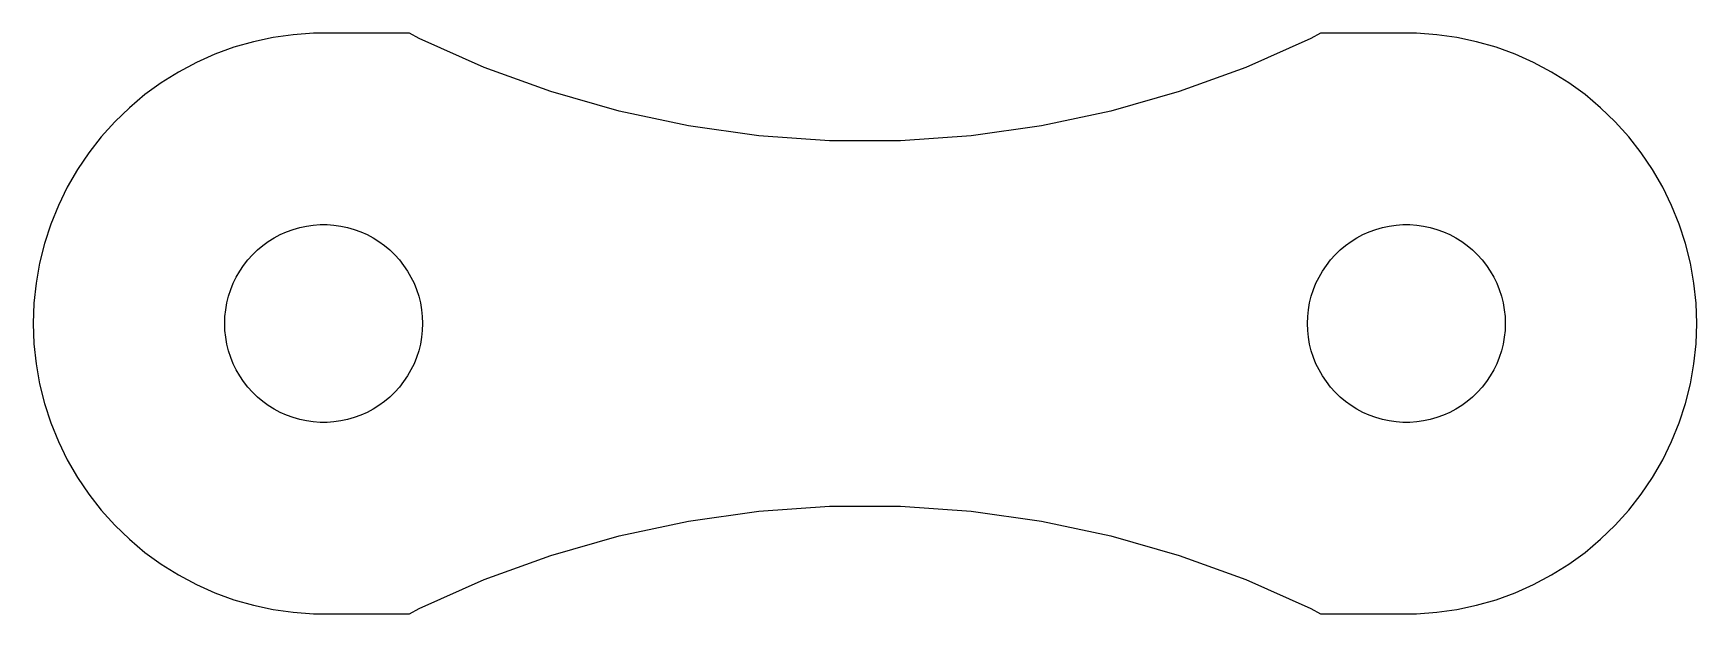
# Model space of a CAD drawing. Header units: metres. Extents: x -33.8 to 33.8, y -11.8 to 11.8.
import ezdxf

# ---------------------------------------------------------------- set-up
doc = ezdxf.new("R2010")
doc.units = ezdxf.units.M

msp = doc.modelspace()

# ---------------------------------------------------------------- linework, layer by layer
for p, q in [((-24.049, 11.6207), (-24.8547, 11.4495)), ((-23.2334, 11.7354), (-24.049, 11.6207)), ((-22.4118, 11.7928), (-23.2334, 11.7354)), ((-18.5103, 11.7928), (-22.4118, 11.7928)), ((-18.1135, 11.5818), (-18.5103, 11.7928)), ((-15.4787, 10.4088), (-18.1135, 11.5818)), ((18.1135, 11.5818), (15.4787, 10.4088)), ((18.5103, 11.7928), (18.1135, 11.5818)), ((22.4118, 11.7928), (18.5103, 11.7928)), ((23.2334, 11.7354), (22.4118, 11.7928)), ((24.049, 11.6207), (23.2334, 11.7354)), ((24.8547, 11.4495), (24.049, 11.6207)), ((-26.4204, 10.9408), (-27.1728, 10.6058)), ((-25.6464, 11.2225), (-26.4204, 10.9408)), ((-24.8547, 11.4495), (-25.6464, 11.2225)), ((25.6464, 11.2225), (24.8547, 11.4495)), ((26.4204, 10.9408), (25.6464, 11.2225)), ((27.1728, 10.6058), (26.4204, 10.9408)), ((-27.9, 10.2191), (-28.5985, 9.78264)), ((-27.1728, 10.6058), (-27.9, 10.2191)), ((-12.7686, 9.42234), (-15.4787, 10.4088)), ((15.4787, 10.4088), (12.7686, 9.42234)), ((27.9, 10.2191), (27.1728, 10.6058)), ((28.5985, 9.78264), (27.9, 10.2191)), ((-28.5985, 9.78264), (-29.2648, 9.29853)), ((29.2648, 9.29853), (28.5985, 9.78264)), ((-29.2648, 9.29853), (-29.8957, 8.76911)), ((-9.99621, 8.62738), (-12.7686, 9.42234)), ((12.7686, 9.42234), (9.99621, 8.62738)), ((29.8957, 8.76911), (29.2648, 9.29853)), ((-30.4882, 8.19697), (-31.0393, 7.58489)), ((-29.8957, 8.76911), (-30.4882, 8.19697)), ((-7.17514, 8.02774), (-9.99621, 8.62738)), ((9.99621, 8.62738), (7.17514, 8.02774)), ((30.4882, 8.19697), (29.8957, 8.76911)), ((31.0393, 7.58489), (30.4882, 8.19697)), ((-31.0393, 7.58489), (-31.5464, 6.93587)), ((-4.31912, 7.62636), (-7.17514, 8.02774)), ((-1.44205, 7.42517), (-4.31912, 7.62636)), ((4.31912, 7.62636), (1.44205, 7.42517)), ((7.17514, 8.02774), (4.31912, 7.62636)), ((31.5464, 6.93587), (31.0393, 7.58489)), ((-31.5464, 6.93587), (-32.007, 6.25305)), ((1.44205, 7.42517), (-1.44205, 7.42517)), ((32.007, 6.25305), (31.5464, 6.93587)), ((-32.007, 6.25305), (-32.4188, 5.53976)), ((32.4188, 5.53976), (32.007, 6.25305)), ((-32.4188, 5.53976), (-32.7798, 4.79949)), ((32.7798, 4.79949), (32.4188, 5.53976)), ((-32.7798, 4.79949), (-33.0884, 4.03584)), ((33.0884, 4.03584), (32.7798, 4.79949)), ((-33.0884, 4.03584), (-33.3429, 3.25252)), ((-24.248, 3.33273), (-24.01, 3.48142)), ((-24.01, 3.48142), (-23.7623, 3.61315)), ((-23.7623, 3.61315), (-23.5059, 3.72728)), ((-23.5059, 3.72728), (-23.2422, 3.82325)), ((-23.2422, 3.82325), (-22.9725, 3.90059)), ((-22.9725, 3.90059), (-22.6981, 3.95893)), ((-22.6981, 3.95893), (-22.4202, 3.99798)), ((-22.4202, 3.99798), (-22.1403, 4.01755)), ((-22.1403, 4.01755), (-21.8597, 4.01755)), ((-21.8597, 4.01755), (-21.5798, 3.99798)), ((-21.5798, 3.99798), (-21.3019, 3.95893)), ((-21.3019, 3.95893), (-21.0275, 3.90059)), ((-21.0275, 3.90059), (-20.7578, 3.82325)), ((-20.7578, 3.82325), (-20.4941, 3.72728)), ((-20.4941, 3.72728), (-20.2377, 3.61315)), ((-20.2377, 3.61315), (-19.99, 3.48142)), ((-19.99, 3.48142), (-19.752, 3.33273)), ((19.752, 3.33273), (19.99, 3.48142)), ((19.99, 3.48142), (20.2377, 3.61315)), ((20.2377, 3.61315), (20.4941, 3.72728)), ((20.4941, 3.72728), (20.7578, 3.82325)), ((20.7578, 3.82325), (21.0275, 3.90059)), ((21.0275, 3.90059), (21.3019, 3.95893)), ((21.3019, 3.95893), (21.5798, 3.99798)), ((21.5798, 3.99798), (21.8597, 4.01755)), ((21.8597, 4.01755), (22.1403, 4.01755)), ((22.1403, 4.01755), (22.4202, 3.99798)), ((22.4202, 3.99798), (22.6981, 3.95893)), ((22.6981, 3.95893), (22.9725, 3.90059)), ((22.9725, 3.90059), (23.2422, 3.82325)), ((23.2422, 3.82325), (23.5059, 3.72728)), ((23.5059, 3.72728), (23.7623, 3.61315)), ((23.7623, 3.61315), (24.01, 3.48142)), ((24.01, 3.48142), (24.248, 3.33273)), ((33.3429, 3.25252), (33.0884, 4.03584)), ((-33.3429, 3.25252), (-33.5421, 2.45336)), ((-25.0795, 2.58401), (-24.8917, 2.79253)), ((-24.8917, 2.79253), (-24.6899, 2.98744)), ((-24.6899, 2.98744), (-24.475, 3.1678)), ((-24.475, 3.1678), (-24.248, 3.33273)), ((-19.752, 3.33273), (-19.525, 3.1678)), ((-19.525, 3.1678), (-19.3101, 2.98744)), ((-19.3101, 2.98744), (-19.1083, 2.79253)), ((-19.1083, 2.79253), (-18.9205, 2.58401)), ((18.9205, 2.58401), (19.1083, 2.79253)), ((19.1083, 2.79253), (19.3101, 2.98744)), ((19.3101, 2.98744), (19.525, 3.1678)), ((19.525, 3.1678), (19.752, 3.33273)), ((24.248, 3.33273), (24.475, 3.1678)), ((24.475, 3.1678), (24.6899, 2.98744)), ((24.6899, 2.98744), (24.8917, 2.79253)), ((24.8917, 2.79253), (25.0795, 2.58401)), ((33.5421, 2.45336), (33.3429, 3.25252)), ((-33.5421, 2.45336), (-33.6852, 1.64224)), ((-25.5494, 1.88727), (-25.4092, 2.13027)), ((-25.4092, 2.13027), (-25.2522, 2.3629)), ((-25.2522, 2.3629), (-25.0795, 2.58401)), ((-18.9205, 2.58401), (-18.7478, 2.3629)), ((-18.7478, 2.3629), (-18.5908, 2.13027)), ((-18.5908, 2.13027), (-18.4506, 1.88727)), ((18.4506, 1.88727), (18.5908, 2.13027)), ((18.5908, 2.13027), (18.7478, 2.3629)), ((18.7478, 2.3629), (18.9205, 2.58401)), ((25.0795, 2.58401), (25.2522, 2.3629)), ((25.2522, 2.3629), (25.4092, 2.13027)), ((25.4092, 2.13027), (25.5494, 1.88727)), ((33.6852, 1.64224), (33.5421, 2.45336)), ((-33.6852, 1.64224), (-33.7713, 0.823126)), ((-25.8643, 1.10806), (-25.7776, 1.37492)), ((-25.7776, 1.37492), (-25.6725, 1.63508)), ((-25.6725, 1.63508), (-25.5494, 1.88727)), ((-18.4506, 1.88727), (-18.3275, 1.63508)), ((-18.3275, 1.63508), (-18.2224, 1.37492)), ((-18.2224, 1.37492), (-18.1357, 1.10806)), ((18.1357, 1.10806), (18.2224, 1.37492)), ((18.2224, 1.37492), (18.3275, 1.63508)), ((18.3275, 1.63508), (18.4506, 1.88727)), ((25.5494, 1.88727), (25.6725, 1.63508)), ((25.6725, 1.63508), (25.7776, 1.37492)), ((25.7776, 1.37492), (25.8643, 1.10806)), ((33.7713, 0.823126), (33.6852, 1.64224)), ((-33.7713, 0.823126), (-33.8, 0)), ((-25.9809, 0.559475), (-25.9322, 0.835805)), ((-25.9322, 0.835805), (-25.8643, 1.10806)), ((-18.1357, 1.10806), (-18.0678, 0.835805)), ((-18.0678, 0.835805), (-18.0191, 0.559475)), ((18.0191, 0.559475), (18.0678, 0.835805)), ((18.0678, 0.835805), (18.1357, 1.10806)), ((25.8643, 1.10806), (25.9322, 0.835805)), ((25.9322, 0.835805), (25.9809, 0.559475)), ((33.8, 0), (33.7713, 0.823126)), ((-33.8, 0), (-33.7713, -0.823126)), ((-26.02, 0), (-26.0102, 0.28042)), ((-26.0102, -0.28042), (-26.02, 0)), ((-26.0102, 0.28042), (-25.9809, 0.559475)), ((-18.0191, 0.559475), (-17.9898, 0.28042)), ((-17.9898, 0.28042), (-17.98, 0)), ((-17.98, 0), (-17.9898, -0.28042)), ((17.98, 0), (17.9898, 0.28042)), ((17.9898, -0.28042), (17.98, 0)), ((17.9898, 0.28042), (18.0191, 0.559475)), ((25.9809, 0.559475), (26.0102, 0.28042)), ((26.0102, 0.28042), (26.02, 0)), ((26.02, 0), (26.0102, -0.28042)), ((33.7713, -0.823126), (33.8, 0)), ((-25.9809, -0.559475), (-26.0102, -0.28042)), ((-25.9322, -0.835805), (-25.9809, -0.559475)), ((-18.0191, -0.559475), (-18.0678, -0.835805)), ((-17.9898, -0.28042), (-18.0191, -0.559475)), ((18.0191, -0.559475), (17.9898, -0.28042)), ((18.0678, -0.835805), (18.0191, -0.559475)), ((25.9809, -0.559475), (25.9322, -0.835805)), ((26.0102, -0.28042), (25.9809, -0.559475)), ((-33.7713, -0.823126), (-33.6852, -1.64224)), ((-25.8643, -1.10806), (-25.9322, -0.835805)), ((-25.7776, -1.37492), (-25.8643, -1.10806)), ((-18.1357, -1.10806), (-18.2224, -1.37492)), ((-18.0678, -0.835805), (-18.1357, -1.10806)), ((18.1357, -1.10806), (18.0678, -0.835805)), ((18.2224, -1.37492), (18.1357, -1.10806)), ((25.8643, -1.10806), (25.7776, -1.37492)), ((25.9322, -0.835805), (25.8643, -1.10806)), ((33.6852, -1.64224), (33.7713, -0.823126)), ((-33.6852, -1.64224), (-33.5421, -2.45336)), ((-25.6725, -1.63508), (-25.7776, -1.37492)), ((-25.5494, -1.88727), (-25.6725, -1.63508)), ((-25.4092, -2.13027), (-25.5494, -1.88727)), ((-18.4506, -1.88727), (-18.5908, -2.13027)), ((-18.3275, -1.63508), (-18.4506, -1.88727)), ((-18.2224, -1.37492), (-18.3275, -1.63508)), ((18.3275, -1.63508), (18.2224, -1.37492)), ((18.4506, -1.88727), (18.3275, -1.63508)), ((18.5908, -2.13027), (18.4506, -1.88727)), ((25.5494, -1.88727), (25.4092, -2.13027)), ((25.6725, -1.63508), (25.5494, -1.88727)), ((25.7776, -1.37492), (25.6725, -1.63508)), ((33.5421, -2.45336), (33.6852, -1.64224)), ((-33.5421, -2.45336), (-33.3429, -3.25252)), ((-25.2522, -2.3629), (-25.4092, -2.13027)), ((-25.0795, -2.58401), (-25.2522, -2.3629)), ((-24.8917, -2.79253), (-25.0795, -2.58401)), ((-18.9205, -2.58401), (-19.1083, -2.79253)), ((-18.7478, -2.3629), (-18.9205, -2.58401)), ((-18.5908, -2.13027), (-18.7478, -2.3629)), ((18.7478, -2.3629), (18.5908, -2.13027)), ((18.9205, -2.58401), (18.7478, -2.3629)), ((19.1083, -2.79253), (18.9205, -2.58401)), ((25.0795, -2.58401), (24.8917, -2.79253)), ((25.2522, -2.3629), (25.0795, -2.58401)), ((25.4092, -2.13027), (25.2522, -2.3629)), ((33.3429, -3.25252), (33.5421, -2.45336)), ((-33.3429, -3.25252), (-33.0884, -4.03584)), ((-24.6899, -2.98744), (-24.8917, -2.79253)), ((-24.475, -3.1678), (-24.6899, -2.98744)), ((-24.248, -3.33273), (-24.475, -3.1678)), ((-24.01, -3.48142), (-24.248, -3.33273)), ((-19.752, -3.33273), (-19.99, -3.48142)), ((-19.525, -3.1678), (-19.752, -3.33273)), ((-19.3101, -2.98744), (-19.525, -3.1678)), ((-19.1083, -2.79253), (-19.3101, -2.98744)), ((19.3101, -2.98744), (19.1083, -2.79253)), ((19.525, -3.1678), (19.3101, -2.98744)), ((19.752, -3.33273), (19.525, -3.1678)), ((19.99, -3.48142), (19.752, -3.33273)), ((24.248, -3.33273), (24.01, -3.48142)), ((24.475, -3.1678), (24.248, -3.33273)), ((24.6899, -2.98744), (24.475, -3.1678)), ((24.8917, -2.79253), (24.6899, -2.98744)), ((33.0884, -4.03584), (33.3429, -3.25252)), ((-33.0884, -4.03584), (-32.7798, -4.79949)), ((-23.7623, -3.61315), (-24.01, -3.48142)), ((-23.5059, -3.72728), (-23.7623, -3.61315)), ((-23.2422, -3.82325), (-23.5059, -3.72728)), ((-22.9725, -3.90059), (-23.2422, -3.82325)), ((-22.6981, -3.95893), (-22.9725, -3.90059)), ((-22.4202, -3.99798), (-22.6981, -3.95893)), ((-22.1403, -4.01755), (-22.4202, -3.99798)), ((-21.8597, -4.01755), (-22.1403, -4.01755)), ((-21.5798, -3.99798), (-21.8597, -4.01755)), ((-21.3019, -3.95893), (-21.5798, -3.99798)), ((-21.0275, -3.90059), (-21.3019, -3.95893)), ((-20.7578, -3.82325), (-21.0275, -3.90059)), ((-20.4941, -3.72728), (-20.7578, -3.82325)), ((-20.2377, -3.61315), (-20.4941, -3.72728)), ((-19.99, -3.48142), (-20.2377, -3.61315)), ((20.2377, -3.61315), (19.99, -3.48142)), ((20.4941, -3.72728), (20.2377, -3.61315)), ((20.7578, -3.82325), (20.4941, -3.72728)), ((21.0275, -3.90059), (20.7578, -3.82325)), ((21.3019, -3.95893), (21.0275, -3.90059)), ((21.5798, -3.99798), (21.3019, -3.95893)), ((21.8597, -4.01755), (21.5798, -3.99798)), ((22.1403, -4.01755), (21.8597, -4.01755)), ((22.4202, -3.99798), (22.1403, -4.01755)), ((22.6981, -3.95893), (22.4202, -3.99798)), ((22.9725, -3.90059), (22.6981, -3.95893)), ((23.2422, -3.82325), (22.9725, -3.90059)), ((23.5059, -3.72728), (23.2422, -3.82325)), ((23.7623, -3.61315), (23.5059, -3.72728)), ((24.01, -3.48142), (23.7623, -3.61315)), ((32.7798, -4.79949), (33.0884, -4.03584)), ((-32.7798, -4.79949), (-32.4188, -5.53976)), ((32.4188, -5.53976), (32.7798, -4.79949)), ((-32.4188, -5.53976), (-32.007, -6.25305)), ((32.007, -6.25305), (32.4188, -5.53976)), ((-32.007, -6.25305), (-31.5464, -6.93587)), ((31.5464, -6.93587), (32.007, -6.25305)), ((-31.5464, -6.93587), (-31.0393, -7.58489)), ((-4.31912, -7.62636), (-1.44205, -7.42517)), ((-1.44205, -7.42517), (1.44205, -7.42517)), ((1.44205, -7.42517), (4.31912, -7.62636)), ((31.0393, -7.58489), (31.5464, -6.93587)), ((-31.0393, -7.58489), (-30.4882, -8.19697)), ((-9.99621, -8.62738), (-7.17514, -8.02774)), ((-7.17514, -8.02774), (-4.31912, -7.62636)), ((4.31912, -7.62636), (7.17514, -8.02774)), ((7.17514, -8.02774), (9.99621, -8.62738)), ((30.4882, -8.19697), (31.0393, -7.58489)), ((-30.4882, -8.19697), (-29.8957, -8.76911)), ((-29.8957, -8.76911), (-29.2648, -9.29853)), ((-12.7686, -9.42234), (-9.99621, -8.62738)), ((9.99621, -8.62738), (12.7686, -9.42234)), ((29.2648, -9.29853), (29.8957, -8.76911)), ((29.8957, -8.76911), (30.4882, -8.19697)), ((-29.2648, -9.29853), (-28.5985, -9.78264)), ((-15.4787, -10.4088), (-12.7686, -9.42234)), ((12.7686, -9.42234), (15.4787, -10.4088)), ((28.5985, -9.78264), (29.2648, -9.29853)), ((-28.5985, -9.78264), (-27.9, -10.2191)), ((27.9, -10.2191), (28.5985, -9.78264)), ((-27.9, -10.2191), (-27.1728, -10.6058)), ((-27.1728, -10.6058), (-26.4204, -10.9408)), ((-18.1135, -11.5818), (-15.4787, -10.4088)), ((15.4787, -10.4088), (18.1135, -11.5818)), ((26.4204, -10.9408), (27.1728, -10.6058)), ((27.1728, -10.6058), (27.9, -10.2191)), ((-26.4204, -10.9408), (-25.6464, -11.2225)), ((-25.6464, -11.2225), (-24.8547, -11.4495)), ((-24.8547, -11.4495), (-24.049, -11.6207)), ((24.049, -11.6207), (24.8547, -11.4495)), ((24.8547, -11.4495), (25.6464, -11.2225)), ((25.6464, -11.2225), (26.4204, -10.9408)), ((-24.049, -11.6207), (-23.2334, -11.7354)), ((-23.2334, -11.7354), (-22.4118, -11.7928)), ((-22.4118, -11.7928), (-18.5103, -11.7928)), ((-18.5103, -11.7928), (-18.1135, -11.5818)), ((18.1135, -11.5818), (18.5103, -11.7928)), ((18.5103, -11.7928), (22.4118, -11.7928)), ((22.4118, -11.7928), (23.2334, -11.7354)), ((23.2334, -11.7354), (24.049, -11.6207))]:
    msp.add_line(p, q)

doc.saveas('drawing.dxf')
